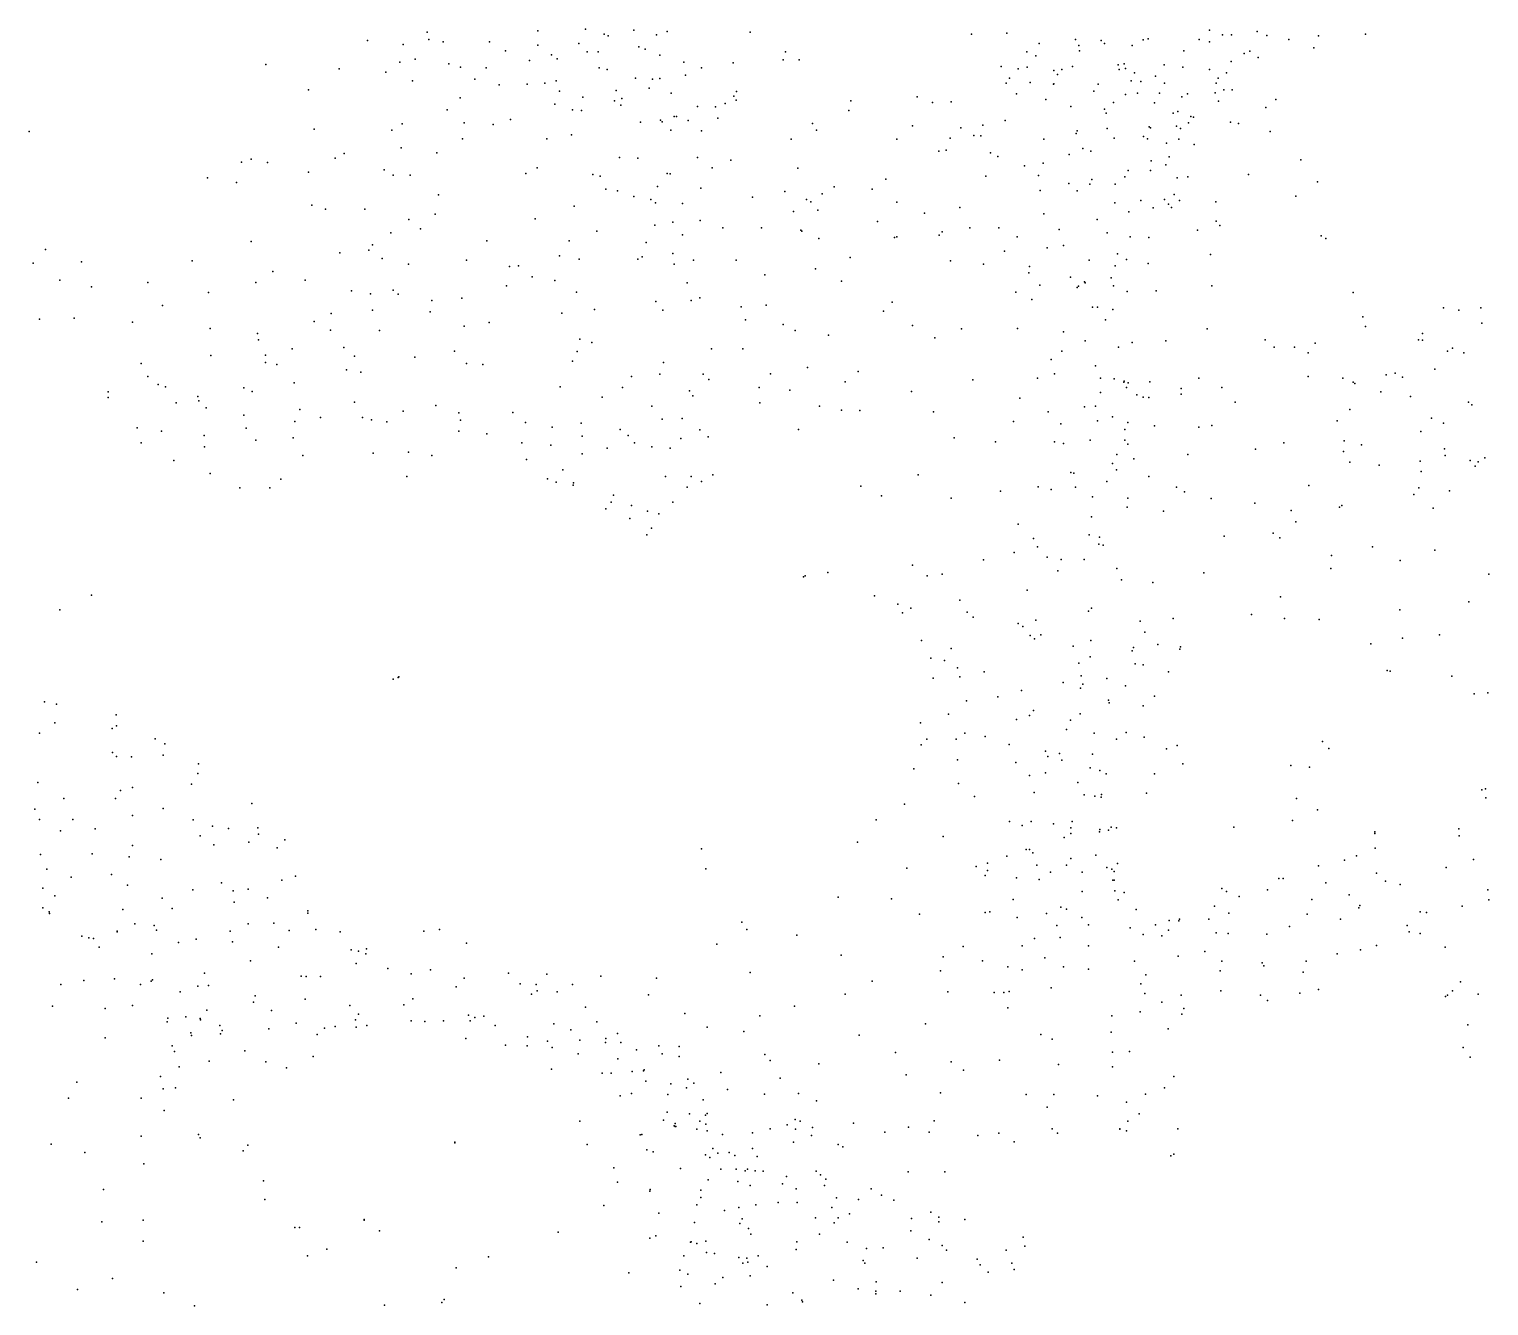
# Model space of a CAD drawing. Header units: millimetres. Extents: x -60275265 to 22802890, y -38578442 to 24337084.
# Drawn here: x 9844622 to 12415622, y -13388304 to -11139304 of the extents above; entities that cross this region are included whole.
import ezdxf

# ---------------------------------------------------------------- set-up
doc = ezdxf.new("R2010")
doc.units = ezdxf.units.MM
doc.header["$MEASUREMENT"] = 0
doc.layers.add('particles', color=7, linetype='Continuous', true_color=0x000000)

msp = doc.modelspace()

# ---------------------------------------------------------------- linework, layer by layer
at = {"layer": 'particles', "color": 93, "true_color": 0x67d435}
for p in [(10545622, -11144304), (10548622, -11157304), (10740622, -11142304), (10824622, -11139304), (10857622, -11148304), (10864622, -11151304), (10909622, -11141304), (10949622, -11149304), (10968622, -11143304), (11114622, -11144304), (11504622, -11148304), (11566622, -11146304), (11687622, -11157304), (11815622, -11156304), (11905622, -11157304), (11923622, -11141304), (11946622, -11149304), (11962622, -11149304), (12007622, -11143304), (12024622, -11150304), (12063622, -11157304), (12115622, -11151304), (12198622, -11148304), (10440622, -11159304), (10503622, -11166304), (10573622, -11161304), (10655622, -11161304), (10683622, -11177304), (10740622, -11167304), (10812622, -11164304), (10827622, -11179304), (10846622, -11179304), (10918622, -11170304), (10929622, -11174304), (11176622, -11179304), (11601622, -11179304), (11623622, -11164304), (11693622, -11168304), (11694622, -11177304), (11732622, -11159304), (11738622, -11164304), (11787622, -11168304), (11806622, -11158304), (11878622, -11177304), (11923622, -11161304), (11984622, -11182304), (11994622, -11178304), (12107622, -11172304), (10261622, -11201304), (10390622, -11209304), (10497622, -11197304), (10524622, -11192304), (10583622, -11200304), (10604622, -11206304), (10649622, -11207304), (10725622, -11194304), (10764622, -11184304), (10774622, -11191304), (10848622, -11207304), (10955622, -11185304), (10997622, -11197304), (11028622, -11207304), (11084622, -11198304), (11172622, -11193304), (11200622, -11193304), (11556622, -11205304), (11586622, -11209304), (11602622, -11206304), (11617622, -11186304), (11682622, -11205304), (11762622, -11202304), (11773622, -11200304), (11775622, -11208304), (11843622, -11202304), (11876622, -11206304), (11961622, -11196304), (12009622, -11189304), (10472622, -11215304), (10519622, -11230304), (10629622, -11227304), (10752622, -11234304), (10772622, -11230304), (10862622, -11210304), (10912622, -11225304), (10942622, -11227304), (10955622, -11226304), (11000622, -11220304), (11565622, -11234304), (11571622, -11225304), (11607622, -11233304), (11649622, -11212304), (11655622, -11219304), (11663622, -11210304), (11764622, -11210304), (11785622, -11230304), (11791622, -11216304), (11802622, -11231304), (11828622, -11222304), (11844622, -11234304), (11923622, -11210304), (11935622, -11234304), (11938622, -11225304), (11953622, -11216304), (10336622, -11246304), (10603622, -11260304), (10672622, -11237304), (10721622, -11236304), (10778622, -11248304), (10819622, -11259304), (10878622, -11247304), (10936622, -11243304), (10975622, -11252304), (11085622, -11257304), (11090622, -11249304), (11408622, -11258304), (11583622, -11253304), (11648622, -11236304), (11649622, -11235304), (11719622, -11248304), (11727622, -11236304), (11775622, -11254304), (11796622, -11252304), (11835622, -11252304), (11874622, -11258304), (11884622, -11253304), (11933622, -11251304), (11948622, -11246304), (11963622, -11246304), (10580622, -11281304), (10770622, -11271304), (10801622, -11281304), (10817622, -11282304), (10875622, -11265304), (10886622, -11273304), (10888622, -11261304), (11021622, -11275304), (11053622, -11276304), (11070622, -11270304), (11089622, -11264304), (11288622, -11282304), (11291622, -11265304), (11435622, -11268304), (11468622, -11267304), (11635622, -11263304), (11679622, -11275304), (11738622, -11280304), (11754622, -11268304), (11826622, -11269304), (11867622, -11284304), (11939622, -11266304), (12022622, -11277304), (12040622, -11263304), (10501622, -11306304), (10610622, -11304304), (10661622, -11307304), (10692622, -11298304), (10921622, -11303304), (10956622, -11299304), (10959622, -11302304), (10980622, -11293304), (10984622, -11293304), (11005622, -11300304), (11057622, -11296304), (11224622, -11305304), (11400622, -11309304), (11524622, -11308304), (11563622, -11300304), (11741622, -11287304), (11817622, -11311304), (11859622, -11287304), (11865622, -11310304), (11886622, -11304304), (11890622, -11293304), (11895622, -11294304), (11960622, -11303304), (11974622, -11305304), (9844622, -11319304), (10346622, -11315304), (10483622, -11317304), (10607622, -11332304), (10756622, -11332304), (10799622, -11325304), (10974622, -11317304), (11028622, -11318304), (11186622, -11333304), (11231622, -11317304), (11372622, -11333304), (11466622, -11331304), (11485622, -11313304), (11508622, -11326304), (11520622, -11327304), (11631622, -11333304), (11688622, -11323304), (11690622, -11318304), (11743622, -11314304), (11755622, -11331304), (11807622, -11328304), (11814622, -11332304), (11819622, -11313304), (11869622, -11333304), (11872622, -11314304), (12030622, -11319304), (10399622, -11358304), (10499622, -11348304), (10562622, -11357304), (11446622, -11354304), (11459622, -11352304), (11537622, -11357304), (11550622, -11363304), (11676622, -11360304), (11700622, -11349304), (11714622, -11354304), (11847622, -11340304), (11896622, -11342304), (10218622, -11373304), (10235622, -11368304), (10264622, -11374304), (10383622, -11366304), (10469622, -11387304), (10739622, -11383304), (10884622, -11365304), (10916622, -11366304), (11021622, -11365304), (11047622, -11383304), (11080622, -11370304), (11198622, -11384304), (11597622, -11380304), (11630622, -11375304), (11780622, -11388304), (11819622, -11388304), (11820622, -11371304), (11846622, -11378304), (11852622, -11364304), (12084622, -11369304), (10158622, -11401304), (10209622, -11409304), (10336622, -11391304), (10485622, -11396304), (10515622, -11396304), (10719622, -11393304), (10837622, -11395304), (10850622, -11398304), (10968622, -11393304), (10973622, -11394304), (11353622, -11403304), (11529622, -11398304), (11622622, -11397304), (11675622, -11411304), (11712622, -11412304), (11716622, -11404304), (11757622, -11412304), (11774622, -11399304), (11866622, -11401304), (11885622, -11399304), (11992622, -11395304), (12113622, -11408304), (10565622, -11431304), (10860622, -11421304), (10880622, -11424304), (10909622, -11434304), (10939622, -11439304), (10951622, -11416304), (11027622, -11419304), (11118622, -11435304), (11175622, -11425304), (11213622, -11439304), (11241622, -11429304), (11262622, -11417304), (11329622, -11421304), (11625622, -11423304), (11690622, -11424304), (11844622, -11439304), (11861622, -11430304), (12075622, -11433304), (10342622, -11449304), (10366622, -11456304), (10435622, -11456304), (10559622, -11465304), (10804622, -11451304), (10947622, -11445304), (10995622, -11446304), (11190622, -11460304), (11221622, -11443304), (11233622, -11458304), (11372622, -11444304), (11421622, -11463304), (11483622, -11453304), (11631622, -11464304), (11756622, -11445304), (11781622, -11461304), (11802622, -11441304), (11824622, -11454304), (11851622, -11447304), (11856622, -11453304), (11870622, -11441304), (11934622, -11443304), (10513622, -11474304), (10533622, -11491304), (10735622, -11473304), (10946622, -11484304), (10978622, -11479304), (11026622, -11476304), (11066622, -11489304), (11134622, -11489304), (11338622, -11478304), (11501622, -11489304), (11552622, -11489304), (11658622, -11492304), (11725622, -11474304), (11935622, -11477304), (11941622, -11485304), (10235622, -11513304), (10481622, -11498304), (10650622, -11512304), (10795622, -11512304), (10844622, -11495304), (10931622, -11515304), (10995622, -11501304), (11203622, -11493304), (11205622, -11495304), (11235622, -11508304), (11368622, -11506304), (11372622, -11505304), (11447622, -11502304), (11452622, -11496304), (11584622, -11505304), (11743622, -11498304), (11783622, -11505304), (11816622, -11506304), (11902622, -11493304), (12120622, -11503304), (12128622, -11508304), (9873622, -11527304), (10391622, -11533304), (10442622, -11528304), (10449622, -11519304), (10466622, -11543304), (10778622, -11538304), (10924622, -11540304), (10978622, -11534304), (11290622, -11541304), (11562622, -11530304), (11637622, -11524304), (11666622, -11520304), (11761622, -11535304), (11925622, -11536304), (9851622, -11551304), (9936622, -11549304), (10131622, -11547304), (10273622, -11566304), (10512622, -11553304), (10614622, -11546304), (10690622, -11557304), (10706622, -11556304), (10813622, -11544304), (10916622, -11544304), (10980622, -11553304), (11014622, -11546304), (11089622, -11546304), (11229622, -11561304), (11467622, -11547304), (11525622, -11553304), (11605622, -11568304), (11606622, -11557304), (11711622, -11546304), (11757622, -11556304), (11777622, -11545304), (11815622, -11552304), (9898622, -11581304), (9954622, -11593304), (10053622, -11585304), (10243622, -11585304), (10330622, -11581304), (10685622, -11591304), (10730622, -11575304), (10770622, -11582304), (11003622, -11586304), (11140622, -11572304), (11275622, -11583304), (11624622, -11590304), (11678622, -11576304), (11690622, -11594304), (11692622, -11592304), (11703622, -11584304), (11704622, -11586304), (11750622, -11577304), (11754622, -11591304), (11927622, -11591304), (10160622, -11603304), (10412622, -11600304), (10445622, -11605304), (10485622, -11599304), (10494622, -11606304), (10553622, -11617304), (10606622, -11613304), (10808622, -11602304), (10948622, -11619304), (11010622, -11617304), (11025622, -11612304), (11364622, -11620304), (11582622, -11602304), (11610622, -11615304), (11778622, -11601304), (11829622, -11600304), (12176622, -11603304), (10079622, -11626304), (10376622, -11640304), (10449622, -11634304), (10550622, -11637304), (10782622, -11639304), (10840622, -11633304), (10960622, -11634304), (11098622, -11628304), (11142622, -11625304), (11349622, -11636304), (11717622, -11629304), (11726622, -11629304), (11753622, -11633304), (12193622, -11646304), (12335622, -11630304), (12362622, -11634304), (12401622, -11630304), (9862622, -11650304), (9923622, -11648304), (10026622, -11655304), (10163622, -11666304), (10346622, -11654304), (10375622, -11669304), (10461622, -11670304), (10610622, -11662304), (10654622, -11656304), (11106622, -11651304), (11172622, -11659304), (11193622, -11670304), (11400622, -11661304), (11486622, -11667304), (11585622, -11666304), (11666622, -11672304), (11740622, -11651304), (11919622, -11667304), (12198622, -11663304), (12403622, -11657304), (10246622, -11675304), (10248622, -11686304), (10814622, -11685304), (10835622, -11691304), (11252622, -11678304), (11439622, -11683304), (11704622, -11688304), (11787622, -11691304), (11846622, -11688304), (12021622, -11686304), (12109622, -11692304), (12291622, -11686304), (12298622, -11675304), (12298622, -11687304), (10164622, -11714304), (10260622, -11713304), (10307622, -11702304), (10398622, -11700304), (10417622, -11715304), (10523622, -11717304), (10593622, -11706304), (10809622, -11707304), (11046622, -11702304), (11101622, -11702304), (11644622, -11721304), (11663622, -11706304), (11763622, -11699304), (12037622, -11699304), (12073622, -11699304), (12097622, -11709304), (12342622, -11706304), (12351622, -11701304), (12371622, -11709304), (10041622, -11728304), (10260622, -11726304), (10280622, -11730304), (10403622, -11739304), (10428622, -11743304), (10614622, -11728304), (10643622, -11730304), (10801622, -11724304), (10955622, -11747304), (10961622, -11726304), (11031622, -11747304), (11150622, -11746304), (11215622, -11735304), (11304622, -11742304), (11650622, -11746304), (11722622, -11732304), (12234622, -11748304), (12250622, -11745304), (12320622, -11738304), (10053622, -11751304), (10071622, -11765304), (10084622, -11769304), (10222622, -11771304), (10311622, -11762304), (10779622, -11769304), (10889622, -11770304), (10905622, -11751304), (11041622, -11756304), (11130622, -11770304), (11281622, -11760304), (11506622, -11757304), (11620622, -11754304), (11731622, -11754304), (11755622, -11755304), (11772622, -11761304), (11773622, -11759304), (11777622, -11770304), (11780622, -11762304), (11818622, -11760304), (11873622, -11772304), (11904622, -11754304), (11945622, -11770304), (12097622, -11751304), (12158622, -11754304), (12176622, -11761304), (12179622, -11763304), (12263622, -11752304), (9983622, -11778304), (9983622, -11788304), (10103622, -11797304), (10141622, -11786304), (10143622, -11794304), (10237622, -11777304), (10417622, -11796304), (10853622, -11787304), (11007622, -11776304), (11013622, -11785304), (11131622, -11797304), (11184622, -11775304), (11398622, -11777304), (11589622, -11789304), (11731622, -11779304), (11795622, -11783304), (11806622, -11787304), (11816622, -11788304), (11873622, -11782304), (11968622, -11796304), (12225622, -11778304), (12277622, -11786304), (12379622, -11796304), (10156622, -11806304), (10222622, -11819304), (10321622, -11809304), (10357622, -11823304), (10431622, -11823304), (10503622, -11812304), (10560622, -11802304), (10601622, -11815304), (10696622, -11814304), (10941622, -11803304), (10959622, -11826304), (10994622, -11825304), (11236622, -11803304), (11275622, -11810304), (11307622, -11811304), (11437622, -11813304), (11639622, -11813304), (11703622, -11804304), (11722622, -11803304), (11752622, -11822304), (12170622, -11809304), (12314622, -11824304), (12385622, -11801304), (10034622, -11841304), (10077622, -11847304), (10226622, -11842304), (10312622, -11830304), (10447622, -11827304), (10474622, -11831304), (10601622, -11847304), (10604622, -11828304), (10650622, -11852304), (10718622, -11832304), (10765622, -11840304), (10816622, -11833304), (10885622, -11844304), (11025622, -11845304), (11199622, -11844304), (11578622, -11830304), (11661622, -11834304), (11726622, -11829304), (11774622, -11844304), (11779622, -11832304), (11826622, -11838304), (11904622, -11840304), (11927622, -11837304), (12148622, -11829304), (12295622, -11848304), (12335622, -11833304), (10041622, -11868304), (10152622, -11855304), (10153622, -11875304), (10243622, -11863304), (10309622, -11859304), (10712622, -11868304), (10763622, -11872304), (10818622, -11856304), (10862622, -11877304), (10899622, -11855304), (10910622, -11868304), (10941622, -11875304), (10973622, -11877304), (10992622, -11860304), (11040622, -11857304), (11473622, -11859304), (11546622, -11866304), (11650622, -11866304), (11666622, -11869304), (11713622, -11863304), (11774622, -11863304), (11779622, -11870304), (12054622, -11868304), (12160622, -11864304), (12191622, -11871304), (10099622, -11899304), (10326622, -11890304), (10450622, -11886304), (10512622, -11884304), (10553622, -11890304), (10720622, -11897304), (10818622, -11887304), (11760622, -11888304), (11790622, -11896304), (11885622, -11888304), (12004622, -11879304), (12159622, -11883304), (12170622, -11902304), (12294622, -11900304), (12337622, -11878304), (12338622, -11890304), (12382622, -11899304), (12396622, -11901304), (12408622, -11894304), (10163622, -11922304), (10509622, -11927304), (10784622, -11915304), (10965622, -11927304), (11010622, -11927304), (11048622, -11924304), (11410622, -11924304), (11679622, -11920304), (11684622, -11921304), (11752622, -11904304), (11759622, -11915304), (11816622, -11927304), (12222622, -11907304), (12296622, -11918304), (12391622, -11909304), (10215622, -11947304), (10268622, -11947304), (10287622, -11932304), (10757622, -11931304), (10772622, -11937304), (10802622, -11942304), (10803622, -11938304), (11003622, -11946304), (11028622, -11936304), (11309622, -11944304), (11555622, -11953304), (11621622, -11945304), (11644622, -11950304), (11687622, -11946304), (11742622, -11936304), (11865622, -11946304), (11879622, -11954304), (12098622, -11943304), (12292622, -11947304), (12346622, -11952304), (10869622, -11972304), (10873622, -11960304), (10905622, -11978304), (10978622, -11972304), (11345622, -11961304), (11468622, -11965304), (11717622, -11963304), (11779622, -11965304), (11926622, -11966304), (12003622, -11974304), (12156622, -11978304), (12283622, -11959304), (10860622, -11984304), (10902622, -12001304), (10933622, -11988304), (10953622, -11993304), (11715622, -11998304), (11778622, -11981304), (11842622, -11988304), (12067622, -11987304), (12152622, -11981304), (12317622, -11983304), (10932622, -12030304), (10940622, -12018304), (11586622, -12011304), (11711622, -12030304), (12035622, -12027304), (12075622, -12007304), (11613622, -12036304), (11620622, -12051304), (11728622, -12046304), (11729622, -12034304), (11736622, -12048304), (11949622, -12032304), (12047622, -12035304), (12210622, -12051304), (12320622, -12057304), (11400622, -12083304), (11525622, -12074304), (11579622, -12061304), (11637622, -12069304), (11662622, -12073304), (11702622, -12073304), (12138622, -12066304), (12259622, -12075304), (11208622, -12104304), (11211622, -12102304), (11251622, -12096304), (11426622, -12102304), (11452622, -12099304), (11656622, -12093304), (11760622, -12089304), (11768622, -12109304), (11913622, -12097304), (12137622, -12089304), (12415622, -12099304), (11602622, -12127304), (11823622, -12114304), (9954622, -12136304), (11333622, -12137304), (11374622, -12152304), (11397622, -12159304), (11483622, -12145304), (11715622, -12159304), (12048622, -12139304), (12380622, -12148304), (9898622, -12162304), (11382622, -12167304), (11496622, -12166304), (11507622, -12175304), (11586622, -12186304), (11617622, -12180304), (11710622, -12164304), (11801622, -12182304), (11859622, -12177304), (11997622, -12170304), (12055622, -12177304), (12116622, -12179304), (12258622, -12162304), (11594622, -12191304), (11607622, -12207304), (11626622, -12206304), (11809622, -12201304), (12328622, -12206304), (11416622, -12216304), (11468622, -12230304), (11615622, -12213304), (11683622, -12226304), (11714622, -12216304), (11787622, -12234304), (11789622, -12228304), (11832622, -12223304), (11871622, -12231304), (11872622, -12227304), (12207622, -12222304), (12263622, -12212304), (11432622, -12247304), (11456622, -12251304), (11693622, -12256304), (11713622, -12245304), (11792622, -12257304), (11806622, -12259304), (10485622, -12284304), (10494622, -12281304), (10495622, -12280304), (11436622, -12282304), (11479622, -12264304), (11483622, -12280304), (11526622, -12271304), (11697622, -12278304), (11742622, -12283304), (11851622, -12271304), (12236622, -12269304), (12241622, -12270304), (12350622, -12279304), (11592622, -12304304), (11665622, -12290304), (11696622, -12300304), (11700622, -12293304), (11775622, -12296304), (11826622, -12314304), (12389622, -12310304), (12413622, -12308304), (9871622, -12324304), (9892622, -12328304), (11495622, -12322304), (11550622, -12315304), (11613622, -12339304), (11745622, -12321304), (11746622, -12326304), (11806622, -12331304), (9889622, -12361304), (9997622, -12347304), (9998622, -12366304), (11414622, -12361304), (11463622, -12346304), (11583622, -12355304), (11606622, -12348304), (11678622, -12356304), (11695622, -12345304), (9862622, -12379304), (9990622, -12371304), (10066622, -12389304), (11425622, -12390304), (11477622, -12390304), (11492622, -12379304), (11528622, -12385304), (11671622, -12373304), (11720622, -12379304), (11759622, -12390304), (11776622, -12378304), (11808622, -12386304), (9991622, -12413304), (10083622, -12398304), (11415622, -12400304), (11570622, -12399304), (11634622, -12411304), (11659622, -12415304), (11717622, -12416304), (11847622, -12407304), (11866622, -12401304), (12122622, -12394304), (12133622, -12406304), (9998622, -12420304), (10024622, -12421304), (10080622, -12418304), (10142622, -12433304), (11402622, -12442304), (11479622, -12426304), (11582622, -12431304), (11638622, -12420304), (11663622, -12427304), (11713622, -12440304), (11876622, -12433304), (12066622, -12436304), (12099622, -12439304), (9859622, -12466304), (10130622, -12469304), (10141622, -12450304), (11481622, -12468304), (11606622, -12454304), (11634622, -12449304), (11691622, -12466304), (11730622, -12445304), (11741622, -12451304), (11826622, -12451304), (9905622, -12494304), (9996622, -12494304), (10005622, -12480304), (10026622, -12475304), (11509622, -12491304), (11614622, -12484304), (11702622, -12488304), (11721622, -12490304), (11732622, -12492304), (11733622, -12487304), (11812622, -12485304), (12076622, -12494304), (12403622, -12479304), (12409622, -12477304), (12410622, -12493304), (9854622, -12513304), (10080622, -12512304), (10236622, -12503304), (11386622, -12504304), (12113622, -12514304), (9862622, -12531304), (9921622, -12531304), (10026622, -12524304), (10133622, -12532304), (10167622, -12543304), (10247622, -12546304), (11336622, -12532304), (11571622, -12535304), (11593622, -12542304), (11609622, -12535304), (11648622, -12539304), (11679622, -12546304), (11681622, -12535304), (11750622, -12545304), (11759622, -12546304), (11966622, -12545304), (12069622, -12533304), (9899622, -12551304), (9960622, -12548304), (10145622, -12560304), (10195622, -12547304), (10231622, -12571304), (10248622, -12557304), (10294622, -12567304), (11303622, -12571304), (11454622, -12561304), (11667622, -12563304), (11679622, -12556304), (11729622, -12553304), (11730622, -12549304), (11745622, -12550304), (12214622, -12553304), (12214622, -12556304), (12362622, -12548304), (12363622, -12560304), (9864622, -12593304), (9955622, -12592304), (10020622, -12597304), (10026622, -12577304), (10169622, -12576304), (10281622, -12581304), (11028622, -12583304), (11566622, -12596304), (11600622, -12584304), (11606622, -12584304), (11612622, -12590304), (11723622, -12594304), (12182622, -12595304), (12215622, -12582304), (9875622, -12619304), (10076622, -12602304), (11036622, -12618304), (11390622, -12617304), (11512622, -12614304), (11532622, -12608304), (11532622, -12621304), (11619622, -12612304), (11671622, -12612304), (11679622, -12600304), (11742622, -12616304), (11751622, -12619304), (11755622, -12623304), (11761622, -12609304), (12115622, -12613304), (12161622, -12603304), (12340622, -12616304), (12388622, -12602304), (9918622, -12633304), (9989622, -12628304), (10017622, -12647304), (10183622, -12643304), (10289622, -12638304), (10313622, -12631304), (11528622, -12630304), (11583622, -12634304), (11623622, -12637304), (11643622, -12624304), (11699622, -12624304), (11753622, -12638304), (11755622, -12638304), (12045622, -12635304), (12053622, -12635304), (12128622, -12643304), (12217622, -12626304), (12233622, -12640304), (12259622, -12646304), (9868622, -12652304), (9889622, -12666304), (10078622, -12670304), (10132622, -12655304), (10203622, -12657304), (10230622, -12654304), (10264622, -12669304), (11269622, -12668304), (11363622, -12671304), (11577622, -12672304), (11699622, -12658304), (11756622, -12657304), (11762622, -12673304), (11773622, -12660304), (11945622, -12653304), (11953622, -12658304), (11975622, -12667304), (12025622, -12655304), (12103622, -12672304), (12169622, -12664304), (12413622, -12655304), (12415622, -12673304), (9868622, -12687304), (9879622, -12694304), (9880622, -12697304), (10009622, -12690304), (10096622, -12688304), (10205622, -12677304), (10335622, -12692304), (10335622, -12696304), (11412622, -12698304), (11528622, -12695304), (11536622, -12694304), (11636622, -12697304), (11661622, -12686304), (11671622, -12689304), (11794622, -12690304), (11932622, -12684304), (11957622, -12696304), (12095622, -12698304), (12186622, -12687304), (12188622, -12683304), (12294622, -12694304), (12305622, -12695304), (12368622, -12684304), (10030622, -12715304), (10064622, -12718304), (10068622, -12726304), (10230622, -12715304), (10275622, -12714304), (10349622, -12725304), (10567622, -12725304), (11099622, -12712304), (11108622, -12725304), (11584622, -12704304), (11654622, -12718304), (11698622, -12704304), (11710622, -12717304), (11783622, -12722304), (11828622, -12717304), (11851622, -12726304), (11852622, -12709304), (11869622, -12710304), (11870622, -12707304), (11922622, -12707304), (12064622, -12720304), (12154622, -12707304), (12271622, -12718304), (9937622, -12737304), (9949622, -12740304), (9957622, -12741304), (9999622, -12728304), (9999622, -12729304), (10107622, -12748304), (10138622, -12742304), (10198622, -12728304), (10202622, -12747304), (10302622, -12727304), (10392622, -12729304), (10539622, -12728304), (10614622, -12749304), (11055622, -12751304), (11196622, -12735304), (11615622, -12741304), (11660622, -12739304), (11806622, -12734304), (11839622, -12736304), (11935622, -12731304), (11956622, -12732304), (12024622, -12733304), (12275622, -12729304), (12294622, -12732304), (9967622, -12756304), (10060622, -12768304), (10283622, -12756304), (10411622, -12761304), (10424622, -12763304), (10437622, -12768304), (10438622, -12759304), (11274622, -12770304), (11454622, -12773304), (11489622, -12755304), (11593622, -12754304), (11633622, -12775304), (11710622, -12754304), (11868622, -12772304), (11915622, -12764304), (12148622, -12768304), (12189622, -12761304), (12217622, -12753304), (12338622, -12756304), (10153622, -12802304), (10234622, -12780304), (10420622, -12785304), (10476622, -12794304), (10517622, -12803304), (10551622, -12796304), (10688622, -12802304), (11114622, -12801304), (11449622, -12798304), (11523622, -12780304), (11568622, -12791304), (11593622, -12796304), (11666622, -12791304), (11710622, -12795304), (11791622, -12781304), (11942622, -12798304), (11945622, -12781304), (12016622, -12784304), (12019622, -12789304), (12088622, -12800304), (12093622, -12781304), (9900622, -12822304), (9940622, -12815304), (9994622, -12812304), (10040622, -12822304), (10059622, -12816304), (10061622, -12814304), (10141622, -12825304), (10160622, -12824304), (10323622, -12807304), (10332622, -12808304), (10357622, -12808304), (10596622, -12826304), (10610622, -12811304), (10709622, -12821304), (10737622, -12822304), (10756622, -12804304), (10801622, -12822304), (10851622, -12807304), (10949622, -12811304), (11329622, -12816304), (11644622, -12828304), (11802622, -12821304), (11811622, -12805304), (12365622, -12817304), (10110622, -12835304), (10239622, -12853304), (10242622, -12842304), (10330622, -12848304), (10520622, -12847304), (10729622, -12839304), (10739622, -12833304), (10774622, -12835304), (10935622, -12840304), (11281622, -12839304), (11462622, -12835304), (11544622, -12836304), (11561622, -12836304), (11570622, -12834304), (11809622, -12838304), (11839622, -12853304), (11873622, -12841304), (11943622, -12833304), (12013622, -12841304), (12025622, -12850304), (12082622, -12837304), (12115622, -12831304), (12339622, -12843304), (12342622, -12841304), (12351622, -12833304), (12396622, -12839304), (9885622, -12860304), (9978622, -12864304), (10026622, -12859304), (10120622, -12879304), (10157622, -12867304), (10271622, -12868304), (10409622, -12859304), (10424622, -12874304), (10504622, -12858304), (10618622, -12876304), (10629622, -12880304), (10645622, -12878304), (10824622, -12862304), (10999622, -12873304), (11131622, -12877304), (11192622, -12860304), (11568622, -12863304), (11751622, -12877304), (11801622, -12870304), (11874622, -12874304), (11878622, -12864304), (10087622, -12888304), (10088622, -12881304), (10145622, -12882304), (10146622, -12884304), (10180622, -12894304), (10184622, -12903304), (10266622, -12900304), (10314622, -12890304), (10364622, -12899304), (10383622, -12896304), (10419622, -12884304), (10420622, -12897304), (10439622, -12894304), (10517622, -12886304), (10541622, -12887304), (10574622, -12886304), (10621622, -12886304), (10665622, -12894304), (10768622, -12891304), (10798622, -12902304), (10844622, -12888304), (11038622, -12897304), (11103622, -12905304), (11423622, -12891304), (11750622, -12906304), (11850622, -12900304), (12378622, -12893304), (9978622, -12916304), (10096622, -12930304), (10129622, -12907304), (10130622, -12912304), (10181622, -12909304), (10351622, -12910304), (10613622, -12917304), (10683622, -12929304), (10721622, -12930304), (10722622, -12914304), (10757622, -12922304), (10814622, -12920304), (10859622, -12924304), (10860622, -12917304), (10880622, -12908304), (10886622, -12924304), (10953622, -12930304), (10989622, -12931304), (11306622, -12911304), (11626622, -12910304), (11646622, -12918304), (10100622, -12940304), (10161622, -12957304), (10224622, -12939304), (10344622, -12949304), (10765622, -12933304), (10811622, -12944304), (10881622, -12953304), (10914622, -12937304), (10959622, -12944304), (10989622, -12949304), (11140622, -12945304), (11149622, -12956304), (11370622, -12942304), (11553622, -12955304), (11752622, -12941304), (11782622, -12940304), (12370622, -12933304), (12382622, -12950304), (10108622, -12967304), (10261622, -12958304), (10297622, -12969304), (10764622, -12971304), (10853622, -12978304), (10869622, -12978304), (10906622, -12975304), (10926622, -12974304), (10927622, -12972304), (11062622, -12977304), (11235622, -12962304), (11389622, -12981304), (11468622, -12958304), (11490622, -12973304), (11657622, -12963304), (11752622, -12967304), (9928622, -12994304), (10075622, -12984304), (10080622, -13006304), (10102622, -13004304), (10930622, -12992304), (10974622, -12997304), (11002622, -13004304), (11004622, -12989304), (11015622, -12996304), (11074622, -13007304), (11167622, -12987304), (11844622, -13004304), (11860622, -12984304), (9913622, -13022304), (10041622, -13022304), (10204622, -13025304), (10885622, -13018304), (10905622, -13014304), (10969622, -13016304), (11031622, -13025304), (11139622, -13015304), (11199622, -13014304), (11231622, -13027304), (11449622, -13013304), (11600622, -13016304), (11649622, -13016304), (11726622, -13018304), (11777622, -13029304), (11810622, -13015304), (10082622, -13044304), (10968622, -13047304), (11007622, -13050304), (11035622, -13052304), (11038622, -13049304), (11193622, -13060304), (11637622, -13038304), (11799622, -13050304), (10142622, -13086304), (10814622, -13063304), (10923622, -13086304), (10961622, -13061304), (10980622, -13071304), (10982622, -13067304), (10982622, -13072304), (10983622, -13072304), (11020622, -13077304), (11025622, -13063304), (11036622, -13068304), (11038622, -13080304), (11065622, -13086304), (11118622, -13083304), (11149622, -13076304), (11179622, -13069304), (11194622, -13077304), (11202622, -13063304), (11224622, -13074304), (11296622, -13066304), (11351622, -13082304), (11393622, -13073304), (11429622, -13082304), (11438622, -13062304), (11552622, -13084304), (11646622, -13076304), (11655622, -13084304), (11765622, -13076304), (11765622, -13077304), (11777622, -13080304), (11779622, -13063304), (11867622, -13076304), (9883622, -13103304), (10041622, -13089304), (10145622, -13092304), (10229622, -13105304), (10594622, -13100304), (10594622, -13101304), (10827622, -13104304), (10920622, -13087304), (11048622, -13111304), (11118622, -13111304), (11190622, -13100304), (11222622, -13088304), (11269622, -13104304), (11277622, -13108304), (11515622, -13088304), (11579622, -13099304), (9942622, -13118304), (10221622, -13115304), (10932622, -13113304), (10943622, -13117304), (11035622, -13122304), (11043622, -13127304), (11057622, -13119304), (11077622, -13118304), (11087622, -13123304), (11126622, -13125304), (11855622, -13124304), (11860622, -13121304), (10046622, -13138304), (10874622, -13145304), (10991622, -13146304), (11062622, -13147304), (11089622, -13147304), (11105622, -13150304), (11109622, -13147304), (11123622, -13150304), (11137622, -13151304), (11178622, -13160304), (11230622, -13151304), (11238622, -13157304), (11392622, -13152304), (11457622, -13152304), (9975622, -13183304), (10257622, -13168304), (10880622, -13170304), (10937622, -13186304), (10938622, -13183304), (11027622, -13184304), (11040622, -13166304), (11092622, -13169304), (11114622, -13176304), (11171622, -13173304), (11195622, -13182304), (11245622, -13176304), (11247622, -13165304), (11327622, -13182304), (10259622, -13201304), (10856622, -13211304), (11020622, -13210304), (11027622, -13197304), (11124622, -13210304), (11163622, -13206304), (11197622, -13206304), (11266622, -13198304), (11305622, -13201304), (11345622, -13193304), (11367622, -13202304), (9972622, -13240304), (10045622, -13237304), (10434622, -13236304), (10434622, -13237304), (10953622, -13225304), (11069622, -13220304), (11094622, -13215304), (11100622, -13235304), (11229622, -13233304), (11258622, -13215304), (11269622, -13233304), (11289622, -13226304), (11398622, -13234304), (11432622, -13223304), (11446622, -13232304), (11446622, -13240304), (11492622, -13236304), (10312622, -13250304), (10320622, -13250304), (10461622, -13256304), (10776622, -13258304), (10948622, -13265304), (11016622, -13241304), (11096622, -13243304), (11111622, -13252304), (11115622, -13262304), (11236622, -13262304), (11262622, -13242304), (11397622, -13256304), (10045622, -13274304), (10368622, -13288304), (10937622, -13269304), (11009622, -13276304), (11010622, -13275304), (11020622, -13278304), (11036622, -13274304), (11195622, -13289304), (11196622, -13275304), (11285622, -13276304), (11319622, -13287304), (11348622, -13286304), (11429622, -13271304), (11452622, -13282304), (11460622, -13290304), (11565622, -13290304), (11595622, -13267304), (11598622, -13283304), (9857622, -13311304), (10334622, -13300304), (10653622, -13302304), (10997622, -13300304), (11037622, -13294304), (11051622, -13296304), (11094622, -13303304), (11101622, -13313304), (11108622, -13304304), (11110622, -13311304), (11128622, -13300304), (11313622, -13308304), (11316622, -13313304), (11408622, -13304304), (11514622, -13306304), (11519622, -13316304), (11575622, -13313304), (9991622, -13340304), (10596622, -13321304), (10900622, -13330304), (10990622, -13325304), (11004622, -13332304), (11066622, -13338304), (11114622, -13335304), (11144622, -13319304), (11261622, -13343304), (11533622, -13329304), (11579622, -13324304), (9929622, -13359304), (10081622, -13365304), (10992622, -13354304), (11052622, -13349304), (11189622, -13365304), (11304622, -13358304), (11335622, -13362304), (11335622, -13367304), (11336622, -13346304), (11378622, -13362304), (11452622, -13347304), (10135622, -13388304), (10470622, -13387304), (10571622, -13382304), (10575622, -13377304), (11025622, -13384304), (11144622, -13386304), (11205622, -13378304), (11206622, -13381304), (11432622, -13369304), (11492622, -13382304)]:
    msp.add_point(p, dxfattribs=at)

doc.saveas('drawing.dxf')
